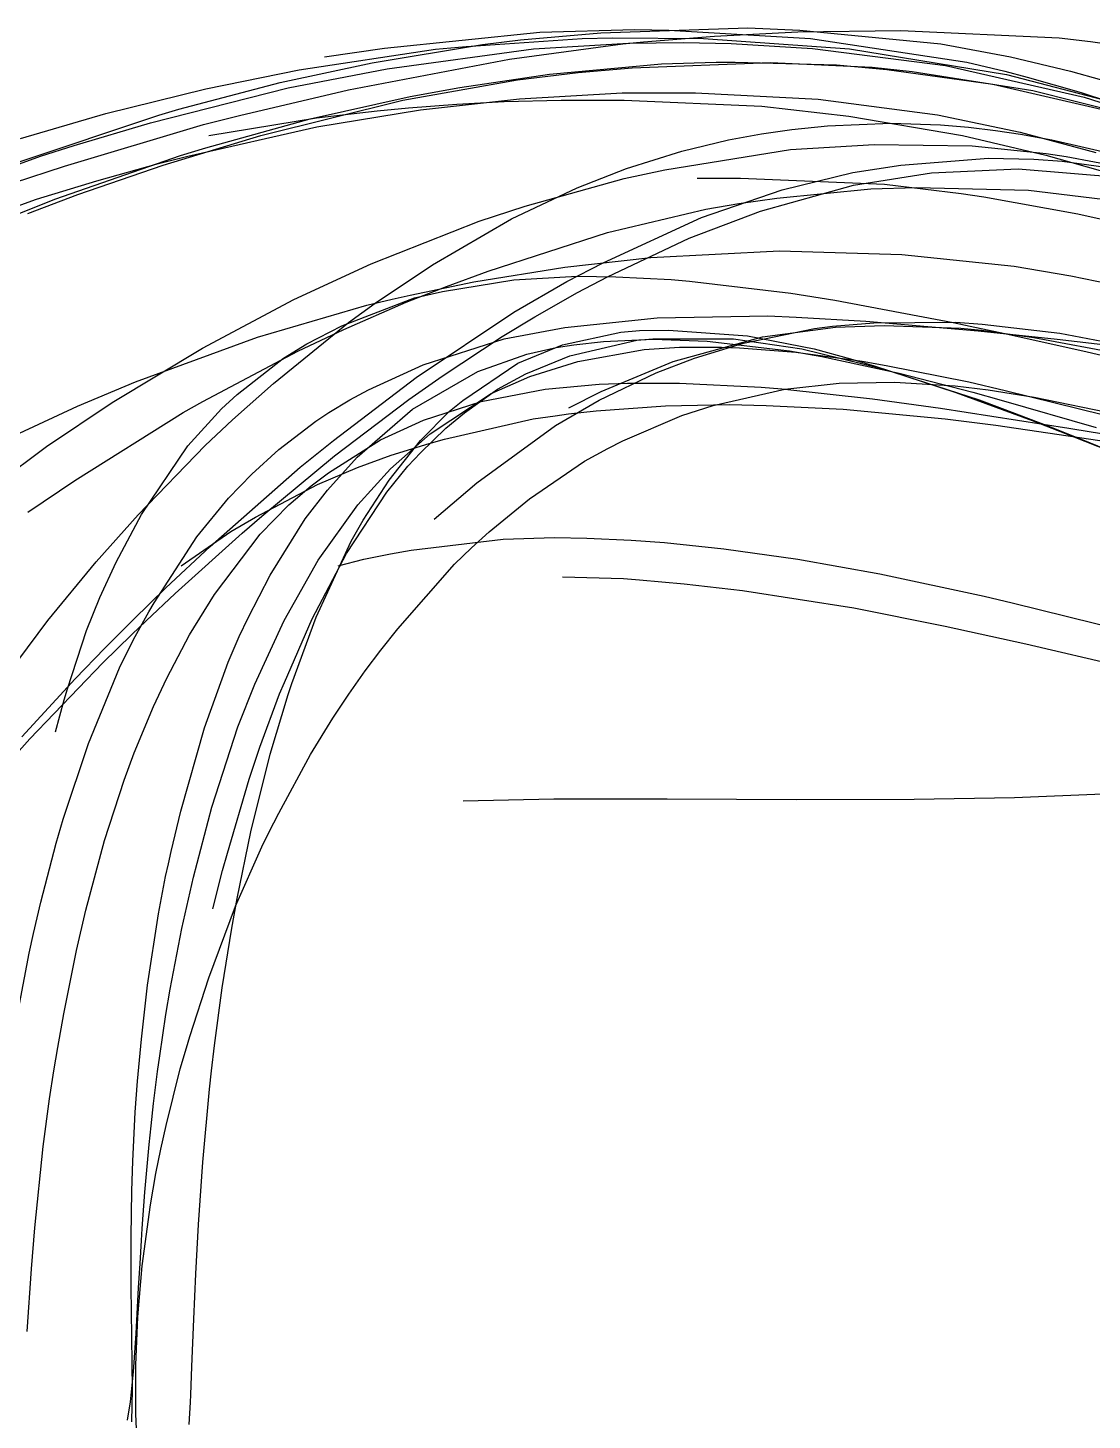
# Model space of a CAD drawing. Header units: metres. Extents: x -663 to 215, y -40 to 703.
# Drawn here: x 0.2 to 59.6, y 1.5 to 79.2 of the extents above; entities that cross this region are included whole.
import ezdxf

# ---------------------------------------------------------------- set-up
doc = ezdxf.new("R2010")
doc.units = ezdxf.units.M

msp = doc.modelspace()

# ---------------------------------------------------------------- linework, layer by layer
for p, q in [((20.09, 78.07, -1313.223), (28.756, 78.96, -1312.287)), ((24.654, 78.169, -1311.542), (31.112, 78.613, -1311.084)), ((25.559, 78.276, -1308.952), (27.673, 78.525, -1308.756)), ((27.673, 78.525, -1308.756), (32.154, 78.93, -1308.422)), ((28.756, 78.96, -1312.287), (34.053, 79.104, -1311.918)), ((31.112, 78.613, -1311.084), (32.812, 78.643, -1311.009)), ((32.154, 78.93, -1308.422), (40.357, 79.202, -1308.129)), ((32.812, 78.643, -1311.009), (37.896, 78.6, -1310.856)), ((34.053, 79.104, -1311.918), (35.963, 79.066, -1311.833)), ((34.545, 78.414, -1314.504), (38.514, 78.746, -1314.007)), ((35.963, 79.066, -1311.833), (43.863, 78.615, -1311.65)), ((37.896, 78.6, -1310.856), (46.03, 78.03, -1310.901)), ((38.514, 78.746, -1314.007), (43.151, 78.986, -1313.492)), ((40.357, 79.202, -1308.129), (43.274, 79.071, -1308.187)), ((43.151, 78.986, -1313.492), (48.899, 79.05, -1312.965)), ((43.274, 79.071, -1308.187), (51.136, 78.314, -1308.654)), ((43.863, 78.615, -1311.65), (52.59, 77.293, -1311.951)), ((48.899, 79.05, -1312.965), (57.742, 78.638, -1312.433)), ((57.742, 78.638, -1312.433), (59.493, 78.436, -1312.402)), ((15.329, 76.855, -1312.538), (22.935, 78.004, -1311.688)), ((16.738, 77.581, -1313.655), (20.09, 78.07, -1313.223)), ((19.393, 77.248, -1309.719), (25.559, 78.276, -1308.952)), ((20.24, 76.917, -1313.918), (28.407, 78.025, -1312.976)), ((22.935, 78.004, -1311.688), (24.654, 78.169, -1311.542)), ((27.071, 77.454, -1315.566), (33.392, 78.301, -1314.655)), ((28.407, 78.025, -1312.976), (33.706, 78.354, -1312.569)), ((33.392, 78.301, -1314.655), (34.545, 78.414, -1314.504)), ((33.706, 78.354, -1312.569), (36.791, 78.388, -1312.418)), ((36.791, 78.388, -1312.418), (39.436, 78.326, -1312.341)), ((39.436, 78.326, -1312.341), (43.98, 78.05, -1312.31)), ((43.98, 78.05, -1312.31), (51.403, 77.108, -1312.571)), ((46.03, 78.03, -1310.901), (54.797, 76.595, -1311.468)), ((51.136, 78.314, -1308.654), (55.019, 77.591, -1309.174)), ((59.493, 78.436, -1312.402), (63.503, 77.877, -1312.403)), ((14.268, 76.143, -1310.517), (19.393, 77.248, -1309.719)), ((18.083, 75.746, -1317.018), (27.071, 77.454, -1315.566)), ((29.296, 76.618, -1309.232), (35.541, 77.195, -1308.806)), ((30.9, 76.71, -1309.836), (33.906, 76.969, -1309.625)), ((33.906, 76.969, -1309.625), (41.634, 77.272, -1309.308)), ((35.541, 77.195, -1308.806), (38.595, 77.291, -1308.714)), ((38.595, 77.291, -1308.714), (39.662, 77.292, -1308.703)), ((39.662, 77.292, -1308.703), (45.307, 77.14, -1308.749)), ((41.634, 77.272, -1309.308), (47.313, 77.002, -1309.393)), ((45.307, 77.14, -1308.749), (48.13, 76.884, -1308.898)), ((47.313, 77.002, -1309.393), (49.543, 76.757, -1309.525)), ((51.403, 77.108, -1312.571), (59.132, 75.341, -1313.391)), ((52.59, 77.293, -1311.951), (54.709, 76.783, -1312.153)), ((55.019, 77.591, -1309.174), (58.376, 76.79, -1309.785)), ((10.116, 75.804, -1313.248), (15.329, 76.855, -1312.538)), ((14.707, 75.853, -1314.714), (20.24, 76.917, -1313.918)), ((21.105, 75.157, -1310.94), (27.506, 76.298, -1310.145)), ((24.3, 75.88, -1309.741), (29.296, 76.618, -1309.232)), ((27.506, 76.298, -1310.145), (30.9, 76.71, -1309.836)), ((48.13, 76.884, -1308.898), (54.042, 76.056, -1309.426)), ((49.543, 76.757, -1309.525), (56.265, 75.708, -1310.159)), ((54.709, 76.783, -1312.153), (55.945, 76.455, -1312.295)), ((54.797, 76.595, -1311.468), (60.669, 75.065, -1312.263)), ((55.945, 76.455, -1312.295), (58.972, 75.584, -1312.695)), ((58.376, 76.79, -1309.785), (60.111, 76.303, -1310.174)), ((4.545, 74.421, -1314.135), (10.116, 75.804, -1313.248)), ((7.022, 73.903, -1316.057), (14.707, 75.853, -1314.714)), ((8.611, 74.653, -1311.574), (14.268, 76.143, -1310.517)), ((11.991, 74.315, -1318.073), (18.083, 75.746, -1317.018)), ((21.519, 75.378, -1310.079), (24.3, 75.88, -1309.741)), ((27.63, 75.248, -1307.091), (33.346, 75.576, -1306.951)), ((33.346, 75.576, -1306.951), (37.451, 75.582, -1307.044)), ((37.451, 75.582, -1307.044), (44.289, 75.226, -1307.521)), ((54.042, 76.056, -1309.426), (61.468, 74.34, -1310.633)), ((56.265, 75.708, -1310.159), (63.352, 73.91, -1311.4)), ((58.972, 75.584, -1312.695), (60.502, 75.09, -1312.944)), ((7.492, 74.336, -1311.797), (8.611, 74.653, -1311.574)), ((13.179, 73.189, -1312.245), (21.105, 75.157, -1310.94)), ((15.937, 74.114, -1310.908), (21.519, 75.378, -1310.079)), ((16.321, 73.669, -1308.131), (22.093, 74.625, -1307.477)), ((19.683, 74.57, -1313.6), (21.437, 74.735, -1313.367)), ((21.437, 74.735, -1313.367), (24.122, 74.94, -1313.032)), ((22.093, 74.625, -1307.477), (27.63, 75.248, -1307.091)), ((24.122, 74.94, -1313.032), (26.772, 75.081, -1312.731)), ((26.772, 75.081, -1312.731), (29.94, 75.171, -1312.411)), ((29.94, 75.171, -1312.411), (33.464, 75.167, -1312.11)), ((33.464, 75.167, -1312.11), (41.149, 74.824, -1311.638)), ((41.149, 74.824, -1311.638), (45.996, 74.271, -1311.541)), ((44.289, 75.226, -1307.521), (50.955, 74.342, -1308.484)), ((59.132, 75.341, -1313.391), (63.478, 73.914, -1314.2)), ((-0.354, 71.703, -1313.647), (7.492, 74.336, -1311.797)), ((-0.221, 73.033, -1314.997), (4.545, 74.421, -1314.135)), ((2.763, 72.64, -1316.896), (7.022, 73.903, -1316.057)), ((9.98, 73.802, -1318.432), (11.991, 74.315, -1318.073)), ((10.121, 72.502, -1311.953), (15.937, 74.114, -1310.908)), ((10.285, 73.198, -1315.074), (16.292, 74.169, -1314.089)), ((16.292, 74.169, -1314.089), (19.683, 74.57, -1313.6)), ((44.813, 73.729, -1341.288), (48.349, 73.88, -1344.157)), ((45.996, 74.271, -1311.541), (52.346, 73.193, -1311.651)), ((48.349, 73.88, -1344.157), (51.114, 73.788, -1346.633)), ((50.955, 74.342, -1308.484), (55.559, 73.377, -1309.509)), ((2.224, 71.486, -1319.888), (9.98, 73.802, -1318.432)), ((7.742, 71.544, -1313.314), (13.179, 73.189, -1312.245)), ((9.111, 72.04, -1309.31), (16.321, 73.669, -1308.131)), ((39.279, 72.953, -1337.366), (41.126, 73.294, -1338.591)), ((41.126, 73.294, -1338.591), (42.817, 73.532, -1339.788)), ((42.817, 73.532, -1339.788), (44.813, 73.729, -1341.288)), ((51.114, 73.788, -1346.633), (52.672, 73.653, -1348.127)), ((52.346, 73.193, -1311.651), (57.003, 72.095, -1311.963)), ((52.672, 73.653, -1348.127), (54.189, 73.472, -1349.644)), ((54.189, 73.472, -1349.644), (55.591, 73.263, -1351.098)), ((55.559, 73.377, -1309.509), (59.79, 72.245, -1310.73)), ((55.591, 73.263, -1351.098), (57.334, 72.951, -1352.975)), ((0.891, 72.044, -1317.285), (2.763, 72.64, -1316.896)), ((8.698, 72.076, -1312.228), (10.121, 72.502, -1311.953)), ((33.598, 71.342, -1334.147), (36.68, 72.32, -1335.794)), ((35.727, 71.275, -1318.928), (42.743, 72.403, -1320.836)), ((36.68, 72.32, -1335.794), (39.279, 72.953, -1337.366)), ((42.743, 72.403, -1320.836), (47.414, 72.693, -1322.487)), ((47.414, 72.693, -1322.487), (52.876, 72.606, -1324.789)), ((52.876, 72.606, -1324.789), (57.021, 72.194, -1326.857)), ((57.334, 72.951, -1352.975), (63.48, 71.528, -1360.052)), ((-5.492, 69.72, -1318.78), (0.891, 72.044, -1317.285)), ((1.699, 69.646, -1313.803), (8.698, 72.076, -1312.228)), ((2.974, 69.891, -1314.382), (7.742, 71.544, -1313.314)), ((4.027, 70.669, -1310.333), (7.48, 71.629, -1309.613)), ((7.48, 71.629, -1309.613), (9.111, 72.04, -1309.31)), ((46.218, 71.118, -1332.428), (48.905, 71.541, -1334.047)), ((48.905, 71.541, -1334.047), (53.795, 71.931, -1337.392)), ((53.795, 71.931, -1337.392), (56.317, 71.874, -1339.402)), ((56.317, 71.874, -1339.402), (57.904, 71.754, -1340.767)), ((57.003, 72.095, -1311.963), (60.028, 71.234, -1312.291)), ((57.021, 72.194, -1326.857), (58.139, 72.022, -1327.475)), ((57.904, 71.754, -1340.767), (63.434, 71.012, -1345.925)), ((58.139, 72.022, -1327.475), (63.704, 70.97, -1330.762)), ((-0.609, 70.554, -1320.438), (2.224, 71.486, -1319.888)), ((27.943, 69.25, -1317.423), (33.468, 70.795, -1318.407)), ((30.845, 70.274, -1332.859), (33.598, 71.342, -1334.147)), ((33.468, 70.795, -1318.407), (35.727, 71.275, -1318.928)), ((37.54, 70.806, -1313.19), (39.95, 70.804, -1313.637)), ((39.95, 70.804, -1313.637), (48.001, 70.467, -1315.539)), ((42.285, 70.161, -1330.395), (46.218, 71.118, -1332.428)), ((46.256, 70.42, -1334.794), (50.61, 71.107, -1336.637)), ((50.61, 71.107, -1336.637), (55.447, 71.325, -1339.159)), ((55.447, 71.325, -1339.159), (61.286, 70.839, -1342.934)), ((0.673, 69.637, -1311.122), (4.027, 70.669, -1310.333)), ((27.176, 68.534, -1331.434), (30.845, 70.274, -1332.859)), ((37.772, 68.609, -1328.501), (42.285, 70.161, -1330.395)), ((41.077, 68.975, -1333.093), (46.256, 70.42, -1334.794)), ((41.981, 69.693, -1321.582), (47.233, 70.219, -1323.335)), ((47.233, 70.219, -1323.335), (49.78, 70.294, -1324.344)), ((48.001, 70.467, -1315.539), (52.267, 69.962, -1316.983)), ((49.78, 70.294, -1324.344), (56.026, 70.133, -1327.134)), ((52.267, 69.962, -1316.983), (53.53, 69.765, -1317.481)), ((56.026, 70.133, -1327.134), (60.168, 69.643, -1329.355)), ((-5.13, 67.582, -1312.75), (0.673, 69.637, -1311.122)), ((-4.295, 67.229, -1315.396), (1.699, 69.646, -1313.803)), ((0.194, 68.843, -1315.06), (2.974, 69.891, -1314.382)), ((25.374, 68.413, -1317.058), (27.943, 69.25, -1317.423)), ((38.029, 69.072, -1320.453), (39.858, 69.387, -1320.952)), ((39.858, 69.387, -1320.952), (41.981, 69.693, -1321.582)), ((53.53, 69.765, -1317.481), (58.776, 68.821, -1319.757)), ((19.348, 66.022, -1316.523), (25.374, 68.413, -1317.058)), ((22.776, 65.977, -1330.145), (27.176, 68.534, -1331.434)), ((32.285, 66.088, -1326.783), (37.772, 68.609, -1328.501)), ((32.53, 67.769, -1319.245), (38.029, 69.072, -1320.453)), ((37.087, 67.466, -1332.067), (41.077, 68.975, -1333.093)), ((58.776, 68.821, -1319.757), (60.857, 68.351, -1320.826)), ((25.869, 65.62, -1318.237), (32.53, 67.769, -1319.245)), ((32.525, 65.303, -1331.188), (37.087, 67.466, -1332.067)), ((30.154, 65.85, -1313.654), (34.95, 66.38, -1314.039)), ((30.268, 65.038, -1326.264), (32.285, 66.088, -1326.783)), ((34.95, 66.38, -1314.039), (42.125, 66.745, -1315.073)), ((42.125, 66.745, -1315.073), (48.951, 66.549, -1316.691)), ((48.951, 66.549, -1316.691), (55.226, 65.891, -1318.81)), ((15.036, 64.033, -1316.352), (19.348, 66.022, -1316.523)), ((19.563, 63.822, -1329.46), (22.776, 65.977, -1330.145)), ((23.544, 64.767, -1317.968), (25.869, 65.62, -1318.237)), ((25.082, 65.016, -1313.524), (30.154, 65.85, -1313.654)), ((27.3, 65.132, -1350.814), (30.842, 65.331, -1354.057)), ((30.842, 65.331, -1354.057), (32.993, 65.306, -1356.147)), ((30.863, 64.432, -1330.92), (32.525, 65.303, -1331.188)), ((32.993, 65.306, -1356.147), (36.089, 65.144, -1359.269)), ((55.226, 65.891, -1318.81), (58.383, 65.366, -1320.169)), ((58.383, 65.366, -1320.169), (64.861, 64.015, -1323.44)), ((21.299, 63.878, -1317.759), (23.544, 64.767, -1317.968)), ((21.517, 64.278, -1313.577), (25.082, 65.016, -1313.524)), ((23.333, 64.488, -1347.492), (27.3, 65.132, -1350.814)), ((27.299, 63.326, -1325.649), (30.268, 65.038, -1326.264)), ((36.089, 65.144, -1359.269), (37.116, 65.051, -1360.343)), ((37.116, 65.051, -1360.343), (42.756, 64.397, -1366.403)), ((9.927, 61.327, -1316.413), (15.036, 64.033, -1316.352)), ((17.709, 62.568, -1343.453), (21.765, 64.12, -1346.259)), ((17.819, 62.36, -1317.546), (21.299, 63.878, -1317.759)), ((18.088, 62.758, -1329.21), (19.563, 63.822, -1329.46)), ((19.107, 63.717, -1313.672), (20.522, 64.054, -1313.609)), ((20.522, 64.054, -1313.609), (21.517, 64.278, -1313.577)), ((21.765, 64.12, -1346.259), (23.333, 64.488, -1347.492)), ((28.475, 63.076, -1330.601), (30.863, 64.432, -1330.92)), ((42.756, 64.397, -1366.403), (45.213, 63.995, -1369.19)), ((45.213, 63.995, -1369.19), (51.824, 62.757, -1376.949)), ((13.007, 61.934, -1314.238), (19.107, 63.717, -1313.672)), ((21.861, 59.679, -1324.982), (27.299, 63.326, -1325.649)), ((26.649, 61.97, -1330.4), (28.475, 63.076, -1330.601)), ((30.15, 62.48, -1358.269), (35.308, 63.016, -1362.292)), ((35.308, 63.016, -1362.292), (41.487, 63.115, -1367.615)), ((41.487, 63.115, -1367.615), (43.069, 63.051, -1369.084)), ((43.069, 63.051, -1369.084), (46.954, 62.827, -1372.793)), ((13.902, 59.354, -1328.842), (18.088, 62.758, -1329.21)), ((15.251, 61.15, -1317.461), (17.819, 62.36, -1317.546)), ((15.748, 61.556, -1342.258), (17.709, 62.568, -1343.453)), ((26.768, 61.839, -1355.857), (30.15, 62.48, -1358.269)), ((30.019, 61.496, -1341.194), (33.281, 62.22, -1344.05)), ((33.281, 62.22, -1344.05), (34.328, 62.296, -1345.064)), ((34.328, 62.296, -1345.064), (35.939, 62.326, -1346.683)), ((35.939, 62.326, -1346.683), (40.339, 62.014, -1351.373)), ((40.123, 61.591, -1346.144), (44.094, 62.426, -1349.771)), ((41.189, 61.952, -1347.526), (45.25, 62.494, -1351.206)), ((44.094, 62.426, -1349.771), (45.099, 62.543, -1350.778)), ((45.099, 62.543, -1350.778), (47.397, 62.731, -1353.158)), ((45.25, 62.494, -1351.206), (47.971, 62.592, -1353.915)), ((46.954, 62.827, -1372.793), (53.221, 62.295, -1379.105)), ((47.397, 62.731, -1353.158), (51.976, 62.776, -1358.224)), ((47.971, 62.592, -1353.915), (52.25, 62.439, -1358.468)), ((51.824, 62.757, -1376.949), (52.765, 62.556, -1378.107)), ((51.976, 62.776, -1358.224), (53.445, 62.664, -1359.978)), ((52.25, 62.439, -1358.468), (53.402, 62.315, -1359.777)), ((52.765, 62.556, -1378.107), (54.705, 62.135, -1380.515)), ((53.221, 62.295, -1379.105), (57.625, 61.821, -1383.825)), ((53.402, 62.315, -1359.777), (56.333, 61.918, -1363.195)), ((53.445, 62.664, -1359.978), (57.78, 62.152, -1365.35)), ((6.196, 59.432, -1315.319), (13.007, 61.934, -1314.238)), ((14.453, 60.765, -1341.541), (15.748, 61.556, -1342.258)), ((22.241, 60.387, -1353.027), (26.768, 61.839, -1355.857)), ((23.306, 59.761, -1330.139), (26.649, 61.97, -1330.4)), ((27.536, 60.483, -1339.295), (30.019, 61.496, -1341.194)), ((29.675, 61.35, -1344.845), (30.651, 61.504, -1345.7)), ((30.43, 60.898, -1338.94), (34.18, 61.774, -1341.892)), ((30.651, 61.504, -1345.7), (32.314, 61.691, -1347.213)), ((32.314, 61.691, -1347.213), (35.08, 61.817, -1349.88)), ((34.18, 61.774, -1341.892), (35.072, 61.841, -1342.687)), ((35.072, 61.841, -1342.687), (39.56, 61.844, -1346.928)), ((35.08, 61.817, -1349.88), (38.097, 61.705, -1353.002)), ((36.206, 60.582, -1343.629), (41.189, 61.952, -1347.526)), ((37.383, 60.756, -1343.882), (40.123, 61.591, -1346.144)), ((38.097, 61.705, -1353.002), (42.7, 61.173, -1358.111)), ((39.56, 61.844, -1346.928), (43.383, 61.28, -1350.969)), ((40.339, 62.014, -1351.373), (44.074, 61.273, -1355.714)), ((54.705, 62.135, -1380.515), (59.307, 61.107, -1386.347)), ((56.333, 61.918, -1363.195), (61.352, 60.966, -1369.36)), ((57.625, 61.821, -1383.825), (63.172, 61.176, -1390.052)), ((57.78, 62.152, -1365.35), (61.9, 61.368, -1370.794)), ((4.896, 58.285, -1316.764), (9.927, 61.327, -1316.413)), ((9.958, 58.343, -1317.533), (15.251, 61.15, -1317.461)), ((11.876, 58.731, -1340.376), (14.453, 60.765, -1341.541)), ((25.292, 60.025, -1341.46), (28.028, 60.984, -1343.482)), ((27.978, 59.889, -1337.283), (30.43, 60.898, -1338.94)), ((28.028, 60.984, -1343.482), (29.675, 61.35, -1344.845)), ((30.875, 60.576, -1341.177), (34.587, 61.247, -1344.43)), ((34.587, 61.247, -1344.43), (36.554, 61.37, -1346.353)), ((35.253, 59.948, -1342.271), (37.383, 60.756, -1343.882)), ((36.554, 61.37, -1346.353), (38.896, 61.38, -1348.772)), ((38.896, 61.38, -1348.772), (39.905, 61.335, -1349.864)), ((39.905, 61.335, -1349.864), (43.045, 61.093, -1353.372)), ((42.7, 61.173, -1358.111), (44.487, 60.845, -1360.231)), ((43.045, 61.093, -1353.372), (46.75, 60.592, -1357.761)), ((43.383, 61.28, -1350.969), (47.922, 60.171, -1356.159)), ((44.074, 61.273, -1355.714), (46.095, 60.729, -1358.188)), ((44.487, 60.845, -1360.231), (48.819, 59.915, -1365.551)), ((46.095, 60.729, -1358.188), (47.408, 60.337, -1359.836)), ((59.307, 61.107, -1386.347), (65.63, 59.65, -1394.677)), ((19.203, 58.988, -1351.384), (22.241, 60.387, -1353.027)), ((21.658, 57.921, -1339.309), (25.292, 60.025, -1341.46)), ((24.458, 58.401, -1337.41), (27.536, 60.483, -1339.295)), ((26.398, 59.023, -1336.345), (27.978, 59.889, -1337.283)), ((28.207, 59.741, -1339.123), (30.875, 60.576, -1341.177)), ((32.07, 58.417, -1340.156), (35.253, 59.948, -1342.271)), ((32.18, 58.903, -1340.97), (36.206, 60.582, -1343.629)), ((46.75, 60.592, -1357.761), (48.092, 60.353, -1359.429)), ((47.408, 60.337, -1359.836), (51.968, 58.849, -1365.71)), ((47.922, 60.171, -1356.159), (53.284, 58.431, -1362.751)), ((48.092, 60.353, -1359.429), (52.697, 59.43, -1365.317)), ((48.819, 59.915, -1365.551), (52.914, 58.865, -1370.862)), ((2.954, 58.076, -1315.977), (6.196, 59.432, -1315.319)), ((11.606, 57.312, -1328.792), (13.902, 59.354, -1328.842)), ((17.237, 56.163, -1324.788), (21.861, 59.679, -1324.982)), ((21.443, 58.456, -1330.037), (23.306, 59.761, -1330.139)), ((26.038, 58.786, -1337.666), (28.207, 59.741, -1339.123)), ((29.05, 59.032, -1359.091), (32.063, 59.317, -1362.009)), ((32.063, 59.317, -1362.009), (33.655, 59.373, -1363.612)), ((33.655, 59.373, -1363.612), (36.556, 59.373, -1366.61)), ((36.556, 59.373, -1366.61), (41.108, 59.149, -1371.497)), ((41.108, 59.149, -1371.497), (42.267, 59.043, -1372.789)), ((42.422, 59.036, -1350.017), (45.471, 59.361, -1352.83)), ((45.471, 59.361, -1352.83), (48.555, 59.422, -1355.905)), ((48.555, 59.422, -1355.905), (51.938, 59.224, -1359.518)), ((51.938, 59.224, -1359.518), (53.781, 58.997, -1361.6)), ((52.697, 59.43, -1365.317), (54.73, 58.956, -1368.043)), ((8.848, 57.723, -1317.574), (9.958, 58.343, -1317.533)), ((11.001, 57.933, -1340.039), (11.876, 58.731, -1340.376)), ((16.984, 57.721, -1350.322), (18.157, 58.426, -1350.864)), ((17.301, 55.304, -1329.954), (21.443, 58.456, -1330.037)), ((18.157, 58.426, -1350.864), (19.203, 58.988, -1351.384)), ((22.269, 57.296, -1353.145), (25.489, 58.337, -1355.852)), ((22.639, 56.543, -1335.921), (26.038, 58.786, -1337.666)), ((23.721, 57.796, -1337.018), (24.458, 58.401, -1337.41)), ((24.547, 57.716, -1335.419), (26.398, 59.023, -1336.345)), ((25.489, 58.337, -1355.852), (29.05, 59.032, -1359.091)), ((29.623, 57.004, -1338.744), (32.07, 58.417, -1340.156)), ((30.376, 57.997, -1339.908), (32.18, 58.903, -1340.97)), ((38.432, 58.115, -1346.741), (42.422, 59.036, -1350.017)), ((42.267, 59.043, -1372.789), (47.33, 58.492, -1378.544)), ((47.33, 58.492, -1378.544), (51.124, 57.967, -1383.032)), ((51.968, 58.849, -1365.71), (56.225, 57.276, -1371.464)), ((52.914, 58.865, -1370.862), (54.507, 58.422, -1373.008)), ((53.284, 58.431, -1362.751), (54.556, 57.957, -1364.403)), ((53.781, 58.997, -1361.6), (56.343, 58.589, -1364.592)), ((54.507, 58.422, -1373.008), (59.813, 56.894, -1380.344)), ((54.73, 58.956, -1368.043), (60.224, 57.59, -1375.638)), ((56.343, 58.589, -1364.592), (61.044, 57.609, -1370.342)), ((-0.281, 56.58, -1316.758), (2.954, 58.076, -1315.977)), ((1.232, 55.829, -1317.208), (4.896, 58.285, -1316.764)), ((2.799, 53.939, -1318.128), (8.848, 57.723, -1317.574)), ((9.122, 55.867, -1339.508), (11.001, 57.933, -1340.039)), ((16.255, 57.246, -1350.005), (16.984, 57.721, -1350.322)), ((18.567, 55.234, -1338.022), (21.658, 57.921, -1339.309)), ((22.099, 56.169, -1336.316), (23.721, 57.796, -1337.018)), ((23.515, 56.861, -1334.975), (24.547, 57.716, -1335.419)), ((28.379, 57.368, -1341.635), (29.614, 57.549, -1342.206)), ((29.614, 57.549, -1342.206), (30.365, 57.644, -1342.565)), ((30.365, 57.644, -1342.565), (31.905, 57.813, -1343.323)), ((31.905, 57.813, -1343.323), (35.767, 58.103, -1345.337)), ((33.396, 56.139, -1343.25), (36.689, 57.566, -1345.427)), ((35.767, 58.103, -1345.337), (39.337, 58.171, -1347.396)), ((36.689, 57.566, -1345.427), (38.432, 58.115, -1346.741)), ((39.337, 58.171, -1347.396), (41.392, 58.126, -1348.679)), ((41.392, 58.126, -1348.679), (45.684, 57.91, -1351.535)), ((45.684, 57.91, -1351.535), (51.385, 57.377, -1355.746)), ((51.124, 57.967, -1383.032), (58.272, 56.86, -1391.799)), ((54.556, 57.957, -1364.403), (57.116, 56.974, -1367.784)), ((10.084, 55.884, -1328.824), (11.606, 57.312, -1328.792)), ((14.2, 55.659, -1349.239), (16.255, 57.246, -1350.005)), ((19.872, 56.207, -1351.287), (22.269, 57.296, -1353.145)), ((22.098, 55.479, -1334.484), (23.515, 56.861, -1334.975)), ((23.437, 56.237, -1339.602), (28.379, 57.368, -1341.635)), ((25.235, 53.797, -1336.813), (29.623, 57.004, -1338.744)), ((51.385, 57.377, -1355.746), (54.199, 57.014, -1358.053)), ((54.199, 57.014, -1358.053), (60.011, 56.163, -1363.169)), ((56.225, 57.276, -1371.464), (57.752, 56.681, -1373.597)), ((57.116, 56.974, -1367.784), (58.975, 56.235, -1370.302)), ((58.272, 56.86, -1391.799), (59.535, 56.652, -1393.415)), ((15.39, 54.673, -1324.788), (17.237, 56.163, -1324.788)), ((16.963, 54.36, -1349.286), (19.872, 56.207, -1351.287)), ((20.353, 53.958, -1335.809), (22.099, 56.169, -1336.316)), ((20.419, 54.576, -1335.131), (22.639, 56.543, -1335.921)), ((20.467, 55.341, -1338.497), (22.574, 56.004, -1339.268)), ((22.574, 56.004, -1339.268), (23.437, 56.237, -1339.602)), ((32.546, 55.716, -1342.73), (33.396, 56.139, -1343.25)), ((57.752, 56.681, -1373.597), (61.86, 55.055, -1379.442)), ((58.975, 56.235, -1370.302), (61.867, 55.062, -1374.3)), ((59.535, 56.652, -1393.415), (63.168, 56.057, -1398.123)), ((-2.92, 52.725, -1317.97), (1.232, 55.829, -1317.208)), ((6.345, 52.019, -1329.218), (10.084, 55.884, -1328.824)), ((6.535, 52.038, -1339.281), (9.122, 55.867, -1339.508)), ((12.692, 54.293, -1348.776), (14.2, 55.659, -1349.239)), ((13.238, 51.943, -1330.025), (17.301, 55.304, -1329.954)), ((16.901, 53.393, -1337.554), (18.567, 55.234, -1338.022)), ((18.583, 54.654, -1337.851), (20.467, 55.341, -1338.497)), ((21.398, 54.722, -1334.283), (22.098, 55.479, -1334.484)), ((31.259, 55.005, -1341.996), (32.546, 55.716, -1342.73)), ((10.365, 50.246, -1325.142), (15.39, 54.673, -1324.788)), ((16.351, 53.704, -1337.139), (18.583, 54.654, -1337.851)), ((18.606, 52.578, -1334.748), (20.419, 54.576, -1335.131)), ((20.225, 53.288, -1334.037), (21.398, 54.722, -1334.283)), ((28.176, 52.898, -1340.545), (31.259, 55.005, -1341.996)), ((0.178, 52.16, -1318.486), (2.799, 53.939, -1318.128)), ((11.387, 52.943, -1348.456), (12.692, 54.293, -1348.776)), ((12.887, 51.883, -1336.143), (16.351, 53.704, -1337.139)), ((14.749, 52.567, -1347.941), (16.004, 53.642, -1348.677)), ((16.004, 53.642, -1348.677), (16.963, 54.36, -1349.286)), ((18.903, 51.708, -1335.608), (20.353, 53.958, -1335.809)), ((22.867, 51.776, -1336.027), (25.235, 53.797, -1336.813)), ((9.614, 50.777, -1348.171), (11.387, 52.943, -1348.456)), ((15.668, 51.796, -1337.339), (16.901, 53.393, -1337.554)), ((17.972, 49.847, -1333.938), (20.225, 53.288, -1334.037)), ((25.932, 51.06, -1339.717), (28.176, 52.898, -1340.545)), ((13.147, 50.938, -1347.119), (14.749, 52.567, -1347.941)), ((16.394, 49.479, -1334.712), (18.606, 52.578, -1334.748)), ((3.993, 49.382, -1329.649), (6.345, 52.019, -1329.218)), ((5.109, 49.38, -1339.428), (6.535, 52.038, -1339.281)), ((11.521, 51.075, -1335.775), (12.887, 51.883, -1336.143)), ((12.137, 50.999, -1330.064), (13.238, 51.943, -1330.025)), ((13.711, 48.64, -1337.332), (15.668, 51.796, -1337.339)), ((18.235, 50.546, -1335.581), (18.903, 51.708, -1335.608)), ((7.233, 47.097, -1348.118), (9.614, 50.777, -1348.171)), ((8.404, 47.619, -1330.301), (12.137, 50.999, -1330.064)), ((8.747, 49.168, -1335.084), (11.521, 51.075, -1335.775)), ((10.605, 47.562, -1346.161), (13.147, 50.938, -1347.119)), ((16.284, 46.296, -1335.951), (18.235, 50.546, -1335.581)), ((21.582, 50.037, -1342.622), (26.704, 50.662, -1344.033)), ((24.937, 50.167, -1339.407), (25.932, 51.06, -1339.717)), ((26.704, 50.662, -1344.033), (29.583, 50.746, -1344.989)), ((29.583, 50.746, -1344.989), (31.377, 50.718, -1345.644)), ((31.377, 50.718, -1345.644), (33.854, 50.607, -1346.612)), ((33.854, 50.607, -1346.612), (35.717, 50.465, -1347.396)), ((7.895, 47.934, -1325.448), (10.365, 50.246, -1325.142)), ((16.058, 46.21, -1334.234), (17.972, 49.847, -1333.938)), ((18.942, 49.53, -1341.992), (20.415, 49.836, -1342.332)), ((20.415, 49.836, -1342.332), (21.582, 50.037, -1342.622)), ((23.988, 49.257, -1339.154), (24.937, 50.167, -1339.407)), ((35.717, 50.465, -1347.396), (39.021, 50.122, -1348.882)), ((39.021, 50.122, -1348.882), (43.156, 49.536, -1350.931)), ((1.309, 46.12, -1330.368), (3.993, 49.382, -1329.649)), ((4.2, 47.394, -1339.662), (5.109, 49.38, -1339.428)), ((14.488, 46.118, -1335.12), (16.394, 49.479, -1334.712)), ((17.503, 49.172, -1341.687), (18.942, 49.53, -1341.992)), ((20.827, 45.652, -1338.738), (23.988, 49.257, -1339.154)), ((43.156, 49.536, -1350.931), (47.733, 48.715, -1353.458)), ((12.478, 46.258, -1337.535), (13.711, 48.64, -1337.332)), ((30.024, 48.558, -1345.223), (33.418, 48.452, -1346.564)), ((33.418, 48.452, -1346.564), (34.311, 48.388, -1346.955)), ((34.311, 48.388, -1346.955), (36.81, 48.169, -1348.099)), ((47.733, 48.715, -1353.458), (53.551, 47.474, -1357.052)), ((6.073, 46.164, -1325.739), (7.895, 47.934, -1325.448)), ((6.794, 46.105, -1330.438), (8.404, 47.619, -1330.301)), ((9.211, 45.31, -1345.809), (10.605, 47.562, -1346.161)), ((36.81, 48.169, -1348.099), (40.073, 47.783, -1349.732)), ((40.073, 47.783, -1349.732), (46.272, 46.815, -1353.223)), ((53.551, 47.474, -1357.052), (55.117, 47.101, -1358.123)), ((3.465, 45.562, -1339.958), (4.2, 47.394, -1339.662)), ((6.933, 46.591, -1348.128), (7.233, 47.097, -1348.118)), ((46.272, 46.815, -1353.223), (51.386, 45.799, -1356.584)), ((55.117, 47.101, -1358.123), (61.872, 45.427, -1363.011)), ((-1.577, 42.266, -1331.458), (1.309, 46.12, -1330.368)), ((4.477, 44.565, -1326.043), (6.073, 46.164, -1325.739)), ((5.984, 45.33, -1330.514), (6.794, 46.105, -1330.438)), ((6.087, 45.048, -1348.206), (6.933, 46.591, -1348.128)), ((11.986, 45.219, -1337.663), (12.478, 46.258, -1337.535)), ((12.854, 42.561, -1335.888), (14.488, 46.118, -1335.12)), ((14.5, 42.655, -1334.788), (16.058, 46.21, -1334.234)), ((14.917, 42.595, -1336.586), (16.284, 46.296, -1335.951)), ((2.397, 42.298, -1340.664), (3.465, 45.562, -1339.958)), ((4.364, 43.743, -1330.693), (5.984, 45.33, -1330.514)), ((7.934, 42.888, -1345.638), (9.211, 45.31, -1345.809)), ((11.363, 43.786, -1337.884), (11.986, 45.219, -1337.663)), ((19.885, 44.466, -1338.694), (20.827, 45.652, -1338.738)), ((51.386, 45.799, -1356.584), (55.878, 44.805, -1359.899)), ((2.817, 42.85, -1326.414), (4.477, 44.565, -1326.043)), ((5.304, 43.477, -1348.334), (6.087, 45.048, -1348.206)), ((19.011, 43.301, -1338.702), (19.885, 44.466, -1338.694)), ((55.878, 44.805, -1359.899), (62.803, 43.186, -1365.591)), ((0.304, 39.517, -1331.308), (4.364, 43.743, -1330.693)), ((10.035, 40.121, -1338.659), (11.363, 43.786, -1337.884)), ((-0.158, 39.625, -1327.247), (2.817, 42.85, -1326.414)), ((3.567, 39.255, -1348.89), (5.304, 43.477, -1348.334)), ((7.191, 41.311, -1345.608), (7.934, 42.888, -1345.638)), ((18.092, 41.998, -1338.766), (19.011, 43.301, -1338.702)), ((2.214, 41.682, -1340.81), (2.397, 42.298, -1340.664)), ((11.912, 40.183, -1336.531), (12.854, 42.561, -1335.888)), ((13.135, 39.034, -1335.539), (14.236, 42.013, -1334.903)), ((13.71, 38.657, -1337.493), (14.706, 41.978, -1336.708)), ((14.236, 42.013, -1334.903), (14.5, 42.655, -1334.788)), ((14.706, 41.978, -1336.708), (14.917, 42.595, -1336.586)), ((17.21, 40.671, -1338.884), (18.092, 41.998, -1338.766)), ((1.738, 39.902, -1341.271), (2.214, 41.682, -1340.81)), ((6.123, 38.721, -1345.699), (7.191, 41.311, -1345.608)), ((15.959, 38.629, -1339.167), (17.21, 40.671, -1338.884)), ((8.721, 35.477, -1339.923), (10.035, 40.121, -1338.659)), ((10.46, 35.699, -1338.014), (11.912, 40.183, -1336.531)), ((-3.261, 35.541, -1332.049), (0.304, 39.517, -1331.308)), ((2.165, 35.032, -1349.622), (3.567, 39.255, -1348.89)), ((12.536, 37.265, -1335.963), (13.135, 39.034, -1335.539)), ((5.554, 37.199, -1345.805), (6.123, 38.721, -1345.699)), ((12.638, 34.316, -1338.737), (13.71, 38.657, -1337.493)), ((14.187, 35.364, -1339.838), (15.959, 38.629, -1339.167)), ((4.467, 33.825, -1346.195), (5.554, 37.199, -1345.805)), ((11.32, 33.132, -1337.107), (12.536, 37.265, -1335.963)), ((24.487, 36.056, -1356.172), (29.546, 36.164, -1361.171)), ((29.546, 36.164, -1361.171), (30.345, 36.167, -1362.002)), ((30.345, 36.167, -1362.002), (35.865, 36.166, -1367.879)), ((35.865, 36.166, -1367.879), (39.736, 36.14, -1372.245)), ((39.736, 36.14, -1372.245), (43.074, 36.123, -1376.158)), ((43.074, 36.123, -1376.158), (49.643, 36.133, -1384.182)), ((49.643, 36.133, -1384.182), (55.253, 36.235, -1391.441)), ((55.253, 36.235, -1391.441), (60.172, 36.429, -1398.11)), ((1.764, 33.69, -1349.876), (2.165, 35.032, -1349.622)), ((8.18, 33.214, -1340.612), (8.721, 35.477, -1339.923)), ((9.425, 31.783, -1339.499), (10.46, 35.699, -1338.014)), ((13.634, 34.276, -1340.098), (14.187, 35.364, -1339.838)), ((11.874, 30.594, -1339.951), (12.638, 34.316, -1338.737)), ((13.241, 33.474, -1340.303), (13.634, 34.276, -1340.098)), ((0.908, 30.398, -1350.552), (1.764, 33.69, -1349.876)), ((3.425, 29.934, -1346.824), (4.467, 33.825, -1346.195)), ((11.781, 30.157, -1341.313), (13.241, 33.474, -1340.303)), ((8.027, 32.533, -1340.827), (8.18, 33.214, -1340.612)), ((11.054, 32.164, -1337.391), (11.32, 33.132, -1337.107)), ((7.874, 31.821, -1341.057), (8.027, 32.533, -1340.827)), ((10.505, 30.019, -1338.056), (11.054, 32.164, -1337.391)), ((7.473, 29.731, -1341.764), (7.874, 31.821, -1341.057)), ((8.78, 28.92, -1340.676), (9.425, 31.783, -1339.499)), ((0.5, 28.649, -1350.93), (0.908, 30.398, -1350.552)), ((11.568, 28.929, -1340.527), (11.874, 30.594, -1339.951)), ((2.897, 27.685, -1347.248), (3.425, 29.934, -1346.824)), ((6.872, 25.753, -1343.22), (7.473, 29.731, -1341.764)), ((10.281, 26.174, -1342.775), (11.781, 30.157, -1341.313)), ((8.136, 25.525, -1342.17), (8.78, 28.92, -1340.676)), ((11.038, 25.602, -1341.76), (11.568, 28.929, -1340.527)), ((0.257, 27.54, -1351.174), (0.5, 28.649, -1350.93)), ((-0.343, 24.399, -1351.892), (0.257, 27.54, -1351.174)), ((2.187, 24.152, -1348.009), (2.897, 27.685, -1347.248)), ((6.52, 22.741, -1344.393), (6.872, 25.753, -1343.22)), ((9.219, 22.881, -1344.161), (10.281, 26.174, -1342.775)), ((7.895, 24.11, -1342.815), (8.136, 25.525, -1342.17)), ((10.608, 22.382, -1343.036), (11.038, 25.602, -1341.76)), ((1.853, 22.282, -1348.443), (2.187, 24.152, -1348.009)), ((7.55, 21.815, -1343.898), (7.895, 24.11, -1342.815)), ((6.306, 20.401, -1345.343), (6.52, 22.741, -1344.393)), ((9.032, 22.266, -1344.432), (9.219, 22.881, -1344.161)), ((1.638, 20.981, -1348.757), (1.853, 22.282, -1348.443)), ((7.427, 20.929, -1344.325), (7.55, 21.815, -1343.898)), ((8.695, 21.092, -1344.968), (9.032, 22.266, -1344.432)), ((10.439, 20.98, -1343.611), (10.608, 22.382, -1343.036)), ((7.907, 17.924, -1346.546), (8.695, 21.092, -1344.968)), ((1.399, 19.411, -1349.15), (1.638, 20.981, -1348.757)), ((6.179, 18.665, -1346.069), (6.306, 20.401, -1345.343)), ((7.203, 19.144, -1345.206), (7.427, 20.929, -1344.325)), ((10.324, 19.952, -1344.042), (10.439, 20.98, -1343.611)), ((9.956, 15.879, -1345.847), (10.324, 19.952, -1344.042)), ((1.043, 16.74, -1349.852), (1.399, 19.411, -1349.15)), ((6.04, 15.925, -1347.256), (6.179, 18.665, -1346.069)), ((7.062, 17.897, -1345.835), (7.203, 19.144, -1345.206)), ((6.952, 16.854, -1346.369), (7.062, 17.897, -1345.835)), ((7.612, 16.601, -1347.243), (7.907, 17.924, -1346.546)), ((0.574, 12.208, -1351.118), (1.043, 16.74, -1349.852)), ((6.719, 14.202, -1347.772), (6.952, 16.854, -1346.369)), ((7.336, 15.24, -1347.991), (7.612, 16.601, -1347.243)), ((5.984, 14.269, -1347.992), (6.04, 15.925, -1347.256)), ((9.715, 12.399, -1347.482), (9.956, 15.879, -1345.847)), ((7.025, 13.494, -1348.999), (7.336, 15.24, -1347.991)), ((5.945, 11.703, -1349.164), (5.984, 14.269, -1347.992)), ((6.568, 12.163, -1348.883), (6.719, 14.202, -1347.772)), ((6.57, 10.081, -1351.164), (7.025, 13.494, -1348.999)), ((0.382, 9.921, -1351.778), (0.574, 12.208, -1351.118)), ((5.945, 9.588, -1350.154), (5.945, 11.703, -1349.164)), ((6.523, 11.499, -1349.251), (6.568, 12.163, -1348.883)), ((9.564, 9.635, -1348.841), (9.715, 12.399, -1347.482)), ((6.445, 10.219, -1349.971), (6.523, 11.499, -1349.251)), ((6.369, 8.866, -1350.746), (6.445, 10.219, -1349.971)), ((0.155, 6.417, -1352.812), (0.382, 9.921, -1351.778)), ((5.95, 8.891, -1350.484), (5.945, 9.588, -1350.154)), ((6.323, 7.24, -1353.153), (6.57, 10.081, -1351.164)), ((9.451, 7.116, -1350.13), (9.564, 9.635, -1348.841)), ((5.991, 6.133, -1351.81), (5.95, 8.891, -1350.484)), ((6.23, 6.301, -1352.262), (6.369, 8.866, -1350.746)), ((6.21, 4.54, -1355.247), (6.323, 7.24, -1353.153)), ((9.344, 4.465, -1351.54), (9.451, 7.116, -1350.13)), ((6.087, 4.167, -1353.56), (6.23, 6.301, -1352.262)), ((6.013, 4.618, -1352.543), (5.991, 6.133, -1351.81)), ((5.914, 2.501, -1354.59), (6.087, 4.167, -1353.56)), ((6.021, 3.197, -1353.227), (6.013, 4.618, -1352.543)), ((6.205, 2.393, -1357.091), (6.21, 4.54, -1355.247)), ((9.276, 2.875, -1352.409), (9.344, 4.465, -1351.54)), ((6.013, 2.29, -1353.658), (6.021, 3.197, -1353.227)), ((5.754, 1.477, -1355.224), (5.914, 2.501, -1354.59)), ((6.214, 1.818, -1357.61), (6.205, 2.393, -1357.091)), ((9.191, 1.222, -1353.33), (9.257, 2.475, -1352.629)), ((9.257, 2.475, -1352.629), (9.276, 2.875, -1352.409)), ((5.981, 1.376, -1354.082), (6.013, 2.29, -1353.658)), ((6.28, 0.108, -1359.307), (6.214, 1.818, -1357.61))]:
    msp.add_line(p, q)

doc.saveas('drawing.dxf')
